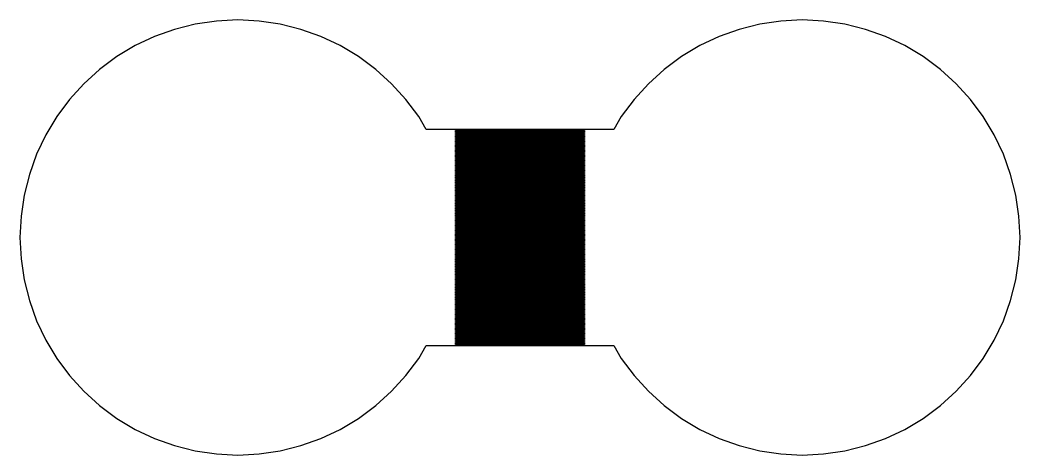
# Model space of a CAD drawing. Extents: x 0 to 105, y -4 to 66.
# Drawn here: x -0.47 to 15.47, y 14.03 to 20.97 of the extents above; entities that cross this region are included whole.
import ezdxf

# ---------------------------------------------------------------- set-up
doc = ezdxf.new("R2010")
doc.units = 0

msp = doc.modelspace()

# ---------------------------------------------------------------- linework, layer by layer
for p, q in [((2.32304, 20.9033), (1.99272, 20.8206)), ((2.65988, 20.9533), (2.32304, 20.9033)), ((3, 20.97), (2.65988, 20.9533)), ((3.34013, 20.9533), (3, 20.97)), ((3.67697, 20.9033), (3.34013, 20.9533)), ((4.00729, 20.8206), (3.67697, 20.9033)), ((11.323, 20.9033), (10.9927, 20.8206)), ((11.6599, 20.9533), (11.323, 20.9033)), ((12, 20.97), (11.6599, 20.9533)), ((12.3401, 20.9533), (12, 20.97)), ((12.677, 20.9033), (12.3401, 20.9533)), ((13.0073, 20.8206), (12.677, 20.9033)), ((1.99272, 20.8206), (1.67209, 20.7059)), ((4.32793, 20.7059), (4.00729, 20.8206)), ((10.9927, 20.8206), (10.6721, 20.7059)), ((13.3279, 20.7059), (13.0073, 20.8206)), ((1.67209, 20.7059), (1.36426, 20.5603)), ((4.63576, 20.5603), (4.32793, 20.7059)), ((10.6721, 20.7059), (10.3642, 20.5603)), ((13.6357, 20.5603), (13.3279, 20.7059)), ((1.36426, 20.5603), (1.07217, 20.3852)), ((4.92784, 20.3852), (4.63576, 20.5603)), ((10.3642, 20.5603), (10.0722, 20.3852)), ((13.9278, 20.3852), (13.6357, 20.5603)), ((1.07217, 20.3852), (0.79866, 20.1823)), ((5.20135, 20.1823), (4.92784, 20.3852)), ((10.0722, 20.3852), (9.79865, 20.1823)), ((14.2013, 20.1823), (13.9278, 20.3852)), ((0.79866, 20.1823), (0.546341, 19.9537)), ((5.45367, 19.9537), (5.20135, 20.1823)), ((9.79865, 20.1823), (9.54633, 19.9537)), ((14.4537, 19.9537), (14.2013, 20.1823)), ((0.546341, 19.9537), (0.317657, 19.7013)), ((5.68236, 19.7013), (5.45367, 19.9537)), ((9.54633, 19.9537), (9.31764, 19.7013)), ((14.6823, 19.7013), (14.4537, 19.9537)), ((0.317657, 19.7013), (0.114807, 19.4278)), ((5.88521, 19.4278), (5.68236, 19.7013)), ((9.31764, 19.7013), (9.11479, 19.4278)), ((14.8852, 19.4278), (14.6823, 19.7013)), ((0.114807, 19.4278), (-0.060257, 19.1357)), ((6.00677, 19.225), (5.88521, 19.4278)), ((9.11479, 19.4278), (8.99323, 19.225)), ((15.0603, 19.1357), (14.8852, 19.4278)), ((-0.060257, 19.1357), (-0.205856, 18.8279)), ((8.99323, 19.225), (6.00677, 19.225)), ((6.47, 19.205), (6.47, 19.215)), ((6.47, 19.215), (8.53, 19.215)), ((8.53, 19.205), (6.47, 19.205)), ((6.47, 19.185), (6.47, 19.195)), ((6.47, 19.195), (8.53, 19.195)), ((8.53, 19.185), (6.47, 19.185)), ((6.47, 19.165), (6.47, 19.175)), ((6.47, 19.175), (8.53, 19.175)), ((8.53, 19.165), (6.47, 19.165)), ((6.47, 19.145), (6.47, 19.155)), ((6.47, 19.155), (8.53, 19.155)), ((8.53, 19.145), (6.47, 19.145)), ((6.47, 19.125), (6.47, 19.135)), ((6.47, 19.135), (8.53, 19.135)), ((8.53, 19.215), (8.53, 19.205)), ((8.53, 19.195), (8.53, 19.185)), ((8.53, 19.175), (8.53, 19.165)), ((8.53, 19.155), (8.53, 19.145)), ((8.53, 19.135), (8.53, 19.125)), ((15.2059, 18.8279), (15.0603, 19.1357)), ((8.53, 19.125), (6.47, 19.125)), ((6.47, 19.105), (6.47, 19.115)), ((6.47, 19.115), (8.53, 19.115)), ((8.53, 19.105), (6.47, 19.105)), ((6.47, 19.085), (6.47, 19.095)), ((6.47, 19.095), (8.53, 19.095)), ((8.53, 19.085), (6.47, 19.085)), ((6.47, 19.065), (6.47, 19.075)), ((6.47, 19.075), (8.53, 19.075)), ((8.53, 19.065), (6.47, 19.065)), ((6.47, 19.045), (6.47, 19.055)), ((6.47, 19.055), (8.53, 19.055)), ((8.53, 19.045), (6.47, 19.045)), ((6.47, 19.025), (6.47, 19.035)), ((6.47, 19.035), (8.53, 19.035)), ((8.53, 19.025), (6.47, 19.025)), ((6.47, 19.005), (6.47, 19.015)), ((6.47, 19.015), (8.53, 19.015)), ((8.53, 19.005), (6.47, 19.005)), ((6.47, 18.985), (6.47, 18.995)), ((6.47, 18.995), (8.53, 18.995)), ((8.53, 18.985), (6.47, 18.985)), ((6.47, 18.965), (6.47, 18.975)), ((6.47, 18.975), (8.53, 18.975)), ((8.53, 19.115), (8.53, 19.105)), ((8.53, 19.095), (8.53, 19.085)), ((8.53, 19.075), (8.53, 19.065)), ((8.53, 19.055), (8.53, 19.045)), ((8.53, 19.035), (8.53, 19.025)), ((8.53, 19.015), (8.53, 19.005)), ((8.53, 18.995), (8.53, 18.985)), ((8.53, 18.975), (8.53, 18.965)), ((-0.205856, 18.8279), (-0.320572, 18.5073)), ((8.53, 18.965), (6.47, 18.965)), ((6.47, 18.945), (6.47, 18.955)), ((6.47, 18.955), (8.53, 18.955)), ((8.53, 18.945), (6.47, 18.945)), ((6.47, 18.925), (6.47, 18.935)), ((6.47, 18.935), (8.53, 18.935)), ((8.53, 18.925), (6.47, 18.925)), ((6.47, 18.905), (6.47, 18.915)), ((6.47, 18.915), (8.53, 18.915)), ((8.53, 18.905), (6.47, 18.905)), ((6.47, 18.885), (6.47, 18.895)), ((6.47, 18.895), (8.53, 18.895)), ((8.53, 18.885), (6.47, 18.885)), ((6.47, 18.865), (6.47, 18.875)), ((6.47, 18.875), (8.53, 18.875)), ((8.53, 18.865), (6.47, 18.865)), ((6.47, 18.845), (6.47, 18.855)), ((6.47, 18.855), (8.53, 18.855)), ((8.53, 18.845), (6.47, 18.845)), ((6.47, 18.825), (6.47, 18.835)), ((6.47, 18.835), (8.53, 18.835)), ((8.53, 18.825), (6.47, 18.825)), ((6.47, 18.805), (6.47, 18.815)), ((6.47, 18.815), (8.53, 18.815)), ((8.53, 18.955), (8.53, 18.945)), ((8.53, 18.935), (8.53, 18.925)), ((8.53, 18.915), (8.53, 18.905)), ((8.53, 18.895), (8.53, 18.885)), ((8.53, 18.875), (8.53, 18.865)), ((8.53, 18.855), (8.53, 18.845)), ((8.53, 18.835), (8.53, 18.825)), ((8.53, 18.815), (8.53, 18.805)), ((15.3206, 18.5073), (15.2059, 18.8279)), ((8.53, 18.805), (6.47, 18.805)), ((6.47, 18.785), (6.47, 18.795)), ((6.47, 18.795), (8.53, 18.795)), ((8.53, 18.785), (6.47, 18.785)), ((6.47, 18.765), (6.47, 18.775)), ((6.47, 18.775), (8.53, 18.775)), ((8.53, 18.765), (6.47, 18.765)), ((6.47, 18.745), (6.47, 18.755)), ((6.47, 18.755), (8.53, 18.755)), ((8.53, 18.745), (6.47, 18.745)), ((6.47, 18.725), (6.47, 18.735)), ((6.47, 18.735), (8.53, 18.735)), ((8.53, 18.725), (6.47, 18.725)), ((6.47, 18.705), (6.47, 18.715)), ((6.47, 18.715), (8.53, 18.715)), ((8.53, 18.705), (6.47, 18.705)), ((6.47, 18.685), (6.47, 18.695)), ((6.47, 18.695), (8.53, 18.695)), ((8.53, 18.685), (6.47, 18.685)), ((6.47, 18.665), (6.47, 18.675)), ((6.47, 18.675), (8.53, 18.675)), ((8.53, 18.665), (6.47, 18.665)), ((6.47, 18.645), (6.47, 18.655)), ((6.47, 18.655), (8.53, 18.655)), ((8.53, 18.795), (8.53, 18.785)), ((8.53, 18.775), (8.53, 18.765)), ((8.53, 18.755), (8.53, 18.745)), ((8.53, 18.735), (8.53, 18.725)), ((8.53, 18.715), (8.53, 18.705)), ((8.53, 18.695), (8.53, 18.685)), ((8.53, 18.675), (8.53, 18.665)), ((8.53, 18.655), (8.53, 18.645)), ((-0.320572, 18.5073), (-0.40332, 18.177)), ((8.53, 18.645), (6.47, 18.645)), ((6.47, 18.625), (6.47, 18.635)), ((6.47, 18.635), (8.53, 18.635)), ((8.53, 18.625), (6.47, 18.625)), ((6.47, 18.605), (6.47, 18.615)), ((6.47, 18.615), (8.53, 18.615)), ((8.53, 18.605), (6.47, 18.605)), ((6.47, 18.585), (6.47, 18.595)), ((6.47, 18.595), (8.53, 18.595)), ((8.53, 18.585), (6.47, 18.585)), ((6.47, 18.565), (6.47, 18.575)), ((6.47, 18.575), (8.53, 18.575)), ((8.53, 18.565), (6.47, 18.565)), ((6.47, 18.545), (6.47, 18.555)), ((6.47, 18.555), (8.53, 18.555)), ((8.53, 18.545), (6.47, 18.545)), ((6.47, 18.525), (6.47, 18.535)), ((6.47, 18.535), (8.53, 18.535)), ((8.53, 18.525), (6.47, 18.525)), ((6.47, 18.505), (6.47, 18.515)), ((6.47, 18.515), (8.53, 18.515)), ((8.53, 18.505), (6.47, 18.505)), ((6.47, 18.485), (6.47, 18.495)), ((6.47, 18.495), (8.53, 18.495)), ((8.53, 18.635), (8.53, 18.625)), ((8.53, 18.615), (8.53, 18.605)), ((8.53, 18.595), (8.53, 18.585)), ((8.53, 18.575), (8.53, 18.565)), ((8.53, 18.555), (8.53, 18.545)), ((8.53, 18.535), (8.53, 18.525)), ((8.53, 18.515), (8.53, 18.505)), ((8.53, 18.495), (8.53, 18.485)), ((15.4033, 18.177), (15.3206, 18.5073)), ((8.53, 18.485), (6.47, 18.485)), ((6.47, 18.465), (6.47, 18.475)), ((6.47, 18.475), (8.53, 18.475)), ((8.53, 18.465), (6.47, 18.465)), ((6.47, 18.445), (6.47, 18.455)), ((6.47, 18.455), (8.53, 18.455)), ((8.53, 18.445), (6.47, 18.445)), ((6.47, 18.425), (6.47, 18.435)), ((6.47, 18.435), (8.53, 18.435)), ((8.53, 18.425), (6.47, 18.425)), ((6.47, 18.405), (6.47, 18.415)), ((6.47, 18.415), (8.53, 18.415)), ((8.53, 18.405), (6.47, 18.405)), ((6.47, 18.385), (6.47, 18.395)), ((6.47, 18.395), (8.53, 18.395)), ((8.53, 18.385), (6.47, 18.385)), ((6.47, 18.365), (6.47, 18.375)), ((6.47, 18.375), (8.53, 18.375)), ((8.53, 18.365), (6.47, 18.365)), ((6.47, 18.345), (6.47, 18.355)), ((6.47, 18.355), (8.53, 18.355)), ((8.53, 18.345), (6.47, 18.345)), ((6.47, 18.325), (6.47, 18.335)), ((6.47, 18.335), (8.53, 18.335)), ((8.53, 18.475), (8.53, 18.465)), ((8.53, 18.455), (8.53, 18.445)), ((8.53, 18.435), (8.53, 18.425)), ((8.53, 18.415), (8.53, 18.405)), ((8.53, 18.395), (8.53, 18.385)), ((8.53, 18.375), (8.53, 18.365)), ((8.53, 18.355), (8.53, 18.345)), ((8.53, 18.335), (8.53, 18.325)), ((-0.40332, 18.177), (-0.453278, 17.8401)), ((8.53, 18.325), (6.47, 18.325)), ((6.47, 18.305), (6.47, 18.315)), ((6.47, 18.315), (8.53, 18.315)), ((8.53, 18.305), (6.47, 18.305)), ((6.47, 18.285), (6.47, 18.295)), ((6.47, 18.295), (8.53, 18.295)), ((8.53, 18.285), (6.47, 18.285)), ((6.47, 18.265), (6.47, 18.275)), ((6.47, 18.275), (8.53, 18.275)), ((8.53, 18.265), (6.47, 18.265)), ((6.47, 18.245), (6.47, 18.255)), ((6.47, 18.255), (8.53, 18.255)), ((8.53, 18.245), (6.47, 18.245)), ((6.47, 18.225), (6.47, 18.235)), ((6.47, 18.235), (8.53, 18.235)), ((8.53, 18.225), (6.47, 18.225)), ((6.47, 18.205), (6.47, 18.215)), ((6.47, 18.215), (8.53, 18.215)), ((8.53, 18.205), (6.47, 18.205)), ((6.47, 18.185), (6.47, 18.195)), ((6.47, 18.195), (8.53, 18.195)), ((8.53, 18.185), (6.47, 18.185)), ((6.47, 18.165), (6.47, 18.175)), ((6.47, 18.175), (8.53, 18.175)), ((8.53, 18.315), (8.53, 18.305)), ((8.53, 18.295), (8.53, 18.285)), ((8.53, 18.275), (8.53, 18.265)), ((8.53, 18.255), (8.53, 18.245)), ((8.53, 18.235), (8.53, 18.225)), ((8.53, 18.215), (8.53, 18.205)), ((8.53, 18.195), (8.53, 18.185)), ((8.53, 18.175), (8.53, 18.165)), ((15.4533, 17.8401), (15.4033, 18.177)), ((8.53, 18.165), (6.47, 18.165)), ((6.47, 18.145), (6.47, 18.155)), ((6.47, 18.155), (8.53, 18.155)), ((8.53, 18.145), (6.47, 18.145)), ((6.47, 18.125), (6.47, 18.135)), ((6.47, 18.135), (8.53, 18.135)), ((8.53, 18.125), (6.47, 18.125)), ((6.47, 18.105), (6.47, 18.115)), ((6.47, 18.115), (8.53, 18.115)), ((8.53, 18.105), (6.47, 18.105)), ((6.47, 18.085), (6.47, 18.095)), ((6.47, 18.095), (8.53, 18.095)), ((8.53, 18.085), (6.47, 18.085)), ((6.47, 18.065), (6.47, 18.075)), ((6.47, 18.075), (8.53, 18.075)), ((8.53, 18.065), (6.47, 18.065)), ((6.47, 18.045), (6.47, 18.055)), ((6.47, 18.055), (8.53, 18.055)), ((8.53, 18.045), (6.47, 18.045)), ((6.47, 18.025), (6.47, 18.035)), ((6.47, 18.035), (8.53, 18.035)), ((8.53, 18.025), (6.47, 18.025)), ((6.47, 18.005), (6.47, 18.015)), ((6.47, 18.015), (8.53, 18.015)), ((8.53, 18.155), (8.53, 18.145)), ((8.53, 18.135), (8.53, 18.125)), ((8.53, 18.115), (8.53, 18.105)), ((8.53, 18.095), (8.53, 18.085)), ((8.53, 18.075), (8.53, 18.065)), ((8.53, 18.055), (8.53, 18.045)), ((8.53, 18.035), (8.53, 18.025)), ((8.53, 18.015), (8.53, 18.005)), ((8.53, 18.005), (6.47, 18.005)), ((6.47, 17.985), (6.47, 17.995)), ((6.47, 17.995), (8.53, 17.995)), ((8.53, 17.985), (6.47, 17.985)), ((6.47, 17.965), (6.47, 17.975)), ((6.47, 17.975), (8.53, 17.975)), ((8.53, 17.965), (6.47, 17.965)), ((6.47, 17.945), (6.47, 17.955)), ((6.47, 17.955), (8.53, 17.955)), ((8.53, 17.945), (6.47, 17.945)), ((6.47, 17.925), (6.47, 17.935)), ((6.47, 17.935), (8.53, 17.935)), ((8.53, 17.925), (6.47, 17.925)), ((6.47, 17.905), (6.47, 17.915)), ((6.47, 17.915), (8.53, 17.915)), ((8.53, 17.905), (6.47, 17.905)), ((6.47, 17.885), (6.47, 17.895)), ((6.47, 17.895), (8.53, 17.895)), ((8.53, 17.885), (6.47, 17.885)), ((6.47, 17.865), (6.47, 17.875)), ((6.47, 17.875), (8.53, 17.875)), ((8.53, 17.865), (6.47, 17.865)), ((6.47, 17.845), (6.47, 17.855)), ((6.47, 17.855), (8.53, 17.855)), ((8.53, 17.995), (8.53, 17.985)), ((8.53, 17.975), (8.53, 17.965)), ((8.53, 17.955), (8.53, 17.945)), ((8.53, 17.935), (8.53, 17.925)), ((8.53, 17.915), (8.53, 17.905)), ((8.53, 17.895), (8.53, 17.885)), ((8.53, 17.875), (8.53, 17.865)), ((8.53, 17.855), (8.53, 17.845)), ((-0.453278, 17.8401), (-0.469986, 17.5)), ((8.53, 17.845), (6.47, 17.845)), ((6.47, 17.825), (6.47, 17.835)), ((6.47, 17.835), (8.53, 17.835)), ((8.53, 17.825), (6.47, 17.825)), ((6.47, 17.805), (6.47, 17.815)), ((6.47, 17.815), (8.53, 17.815)), ((8.53, 17.805), (6.47, 17.805)), ((6.47, 17.785), (6.47, 17.795)), ((6.47, 17.795), (8.53, 17.795)), ((8.53, 17.785), (6.47, 17.785)), ((6.47, 17.765), (6.47, 17.775)), ((6.47, 17.775), (8.53, 17.775)), ((8.53, 17.765), (6.47, 17.765)), ((6.47, 17.745), (6.47, 17.755)), ((6.47, 17.755), (8.53, 17.755)), ((8.53, 17.745), (6.47, 17.745)), ((6.47, 17.725), (6.47, 17.735)), ((6.47, 17.735), (8.53, 17.735)), ((8.53, 17.725), (6.47, 17.725)), ((6.47, 17.705), (6.47, 17.715)), ((6.47, 17.715), (8.53, 17.715)), ((8.53, 17.705), (6.47, 17.705)), ((6.47, 17.685), (6.47, 17.695)), ((6.47, 17.695), (8.53, 17.695)), ((8.53, 17.835), (8.53, 17.825)), ((8.53, 17.815), (8.53, 17.805)), ((8.53, 17.795), (8.53, 17.785)), ((8.53, 17.775), (8.53, 17.765)), ((8.53, 17.755), (8.53, 17.745)), ((8.53, 17.735), (8.53, 17.725)), ((8.53, 17.715), (8.53, 17.705)), ((8.53, 17.695), (8.53, 17.685)), ((15.47, 17.5), (15.4533, 17.8401)), ((8.53, 17.685), (6.47, 17.685)), ((6.47, 17.665), (6.47, 17.675)), ((6.47, 17.675), (8.53, 17.675)), ((8.53, 17.665), (6.47, 17.665)), ((6.47, 17.645), (6.47, 17.655)), ((6.47, 17.655), (8.53, 17.655)), ((8.53, 17.645), (6.47, 17.645)), ((6.47, 17.625), (6.47, 17.635)), ((6.47, 17.635), (8.53, 17.635)), ((8.53, 17.625), (6.47, 17.625)), ((6.47, 17.605), (6.47, 17.615)), ((6.47, 17.615), (8.53, 17.615)), ((8.53, 17.605), (6.47, 17.605)), ((6.47, 17.585), (6.47, 17.595)), ((6.47, 17.595), (8.53, 17.595)), ((8.53, 17.585), (6.47, 17.585)), ((6.47, 17.565), (6.47, 17.575)), ((6.47, 17.575), (8.53, 17.575)), ((8.53, 17.565), (6.47, 17.565)), ((6.47, 17.545), (6.47, 17.555)), ((6.47, 17.555), (8.53, 17.555)), ((8.53, 17.545), (6.47, 17.545)), ((6.47, 17.525), (6.47, 17.535)), ((6.47, 17.535), (8.53, 17.535)), ((8.53, 17.675), (8.53, 17.665)), ((8.53, 17.655), (8.53, 17.645)), ((8.53, 17.635), (8.53, 17.625)), ((8.53, 17.615), (8.53, 17.605)), ((8.53, 17.595), (8.53, 17.585)), ((8.53, 17.575), (8.53, 17.565)), ((8.53, 17.555), (8.53, 17.545)), ((8.53, 17.535), (8.53, 17.525)), ((-0.469986, 17.5), (-0.453278, 17.1599)), ((8.53, 17.525), (6.47, 17.525)), ((6.47, 17.505), (6.47, 17.515)), ((6.47, 17.515), (8.53, 17.515)), ((8.53, 17.505), (6.47, 17.505)), ((6.47, 17.485), (6.47, 17.495)), ((6.47, 17.495), (8.53, 17.495)), ((8.53, 17.485), (6.47, 17.485)), ((6.47, 17.465), (6.47, 17.475)), ((6.47, 17.475), (8.53, 17.475)), ((8.53, 17.465), (6.47, 17.465)), ((6.47, 17.445), (6.47, 17.455)), ((6.47, 17.455), (8.53, 17.455)), ((8.53, 17.445), (6.47, 17.445)), ((6.47, 17.425), (6.47, 17.435)), ((6.47, 17.435), (8.53, 17.435)), ((8.53, 17.425), (6.47, 17.425)), ((6.47, 17.405), (6.47, 17.415)), ((6.47, 17.415), (8.53, 17.415)), ((8.53, 17.405), (6.47, 17.405)), ((6.47, 17.385), (6.47, 17.395)), ((6.47, 17.395), (8.53, 17.395)), ((8.53, 17.385), (6.47, 17.385)), ((6.47, 17.365), (6.47, 17.375)), ((6.47, 17.375), (8.53, 17.375)), ((8.53, 17.515), (8.53, 17.505)), ((8.53, 17.495), (8.53, 17.485)), ((8.53, 17.475), (8.53, 17.465)), ((8.53, 17.455), (8.53, 17.445)), ((8.53, 17.435), (8.53, 17.425)), ((8.53, 17.415), (8.53, 17.405)), ((8.53, 17.395), (8.53, 17.385)), ((8.53, 17.375), (8.53, 17.365)), ((15.4533, 17.1599), (15.47, 17.5)), ((8.53, 17.365), (6.47, 17.365)), ((6.47, 17.345), (6.47, 17.355)), ((6.47, 17.355), (8.53, 17.355)), ((8.53, 17.345), (6.47, 17.345)), ((6.47, 17.325), (6.47, 17.335)), ((6.47, 17.335), (8.53, 17.335)), ((8.53, 17.325), (6.47, 17.325)), ((6.47, 17.305), (6.47, 17.315)), ((6.47, 17.315), (8.53, 17.315)), ((8.53, 17.305), (6.47, 17.305)), ((6.47, 17.285), (6.47, 17.295)), ((6.47, 17.295), (8.53, 17.295)), ((8.53, 17.285), (6.47, 17.285)), ((6.47, 17.265), (6.47, 17.275)), ((6.47, 17.275), (8.53, 17.275)), ((8.53, 17.265), (6.47, 17.265)), ((6.47, 17.245), (6.47, 17.255)), ((6.47, 17.255), (8.53, 17.255)), ((8.53, 17.245), (6.47, 17.245)), ((6.47, 17.225), (6.47, 17.235)), ((6.47, 17.235), (8.53, 17.235)), ((8.53, 17.225), (6.47, 17.225)), ((8.53, 17.355), (8.53, 17.345)), ((8.53, 17.335), (8.53, 17.325)), ((8.53, 17.315), (8.53, 17.305)), ((8.53, 17.295), (8.53, 17.285)), ((8.53, 17.275), (8.53, 17.265)), ((8.53, 17.255), (8.53, 17.245)), ((8.53, 17.235), (8.53, 17.225)), ((-0.453278, 17.1599), (-0.40332, 16.823)), ((6.47, 17.205), (6.47, 17.215)), ((6.47, 17.215), (8.53, 17.215)), ((8.53, 17.205), (6.47, 17.205)), ((6.47, 17.185), (6.47, 17.195)), ((6.47, 17.195), (8.53, 17.195)), ((8.53, 17.185), (6.47, 17.185)), ((6.47, 17.165), (6.47, 17.175)), ((6.47, 17.175), (8.53, 17.175)), ((8.53, 17.165), (6.47, 17.165)), ((6.47, 17.145), (6.47, 17.155)), ((6.47, 17.155), (8.53, 17.155)), ((8.53, 17.145), (6.47, 17.145)), ((6.47, 17.125), (6.47, 17.135)), ((6.47, 17.135), (8.53, 17.135)), ((8.53, 17.125), (6.47, 17.125)), ((6.47, 17.105), (6.47, 17.115)), ((6.47, 17.115), (8.53, 17.115)), ((8.53, 17.105), (6.47, 17.105)), ((6.47, 17.085), (6.47, 17.095)), ((6.47, 17.095), (8.53, 17.095)), ((8.53, 17.085), (6.47, 17.085)), ((6.47, 17.065), (6.47, 17.075)), ((6.47, 17.075), (8.53, 17.075)), ((8.53, 17.065), (6.47, 17.065)), ((8.53, 17.215), (8.53, 17.205)), ((8.53, 17.195), (8.53, 17.185)), ((8.53, 17.175), (8.53, 17.165)), ((8.53, 17.155), (8.53, 17.145)), ((8.53, 17.135), (8.53, 17.125)), ((8.53, 17.115), (8.53, 17.105)), ((8.53, 17.095), (8.53, 17.085)), ((8.53, 17.075), (8.53, 17.065)), ((15.4033, 16.823), (15.4533, 17.1599)), ((6.47, 17.045), (6.47, 17.055)), ((6.47, 17.055), (8.53, 17.055)), ((8.53, 17.045), (6.47, 17.045)), ((6.47, 17.025), (6.47, 17.035)), ((6.47, 17.035), (8.53, 17.035)), ((8.53, 17.025), (6.47, 17.025)), ((6.47, 17.005), (6.47, 17.015)), ((6.47, 17.015), (8.53, 17.015)), ((8.53, 17.005), (6.47, 17.005)), ((6.47, 16.985), (6.47, 16.995)), ((6.47, 16.995), (8.53, 16.995)), ((8.53, 16.985), (6.47, 16.985)), ((6.47, 16.965), (6.47, 16.975)), ((6.47, 16.975), (8.53, 16.975)), ((8.53, 16.965), (6.47, 16.965)), ((6.47, 16.945), (6.47, 16.955)), ((6.47, 16.955), (8.53, 16.955)), ((8.53, 16.945), (6.47, 16.945)), ((6.47, 16.925), (6.47, 16.935)), ((6.47, 16.935), (8.53, 16.935)), ((8.53, 16.925), (6.47, 16.925)), ((6.47, 16.905), (6.47, 16.915)), ((6.47, 16.915), (8.53, 16.915)), ((8.53, 16.905), (6.47, 16.905)), ((8.53, 17.055), (8.53, 17.045)), ((8.53, 17.035), (8.53, 17.025)), ((8.53, 17.015), (8.53, 17.005)), ((8.53, 16.995), (8.53, 16.985)), ((8.53, 16.975), (8.53, 16.965)), ((8.53, 16.955), (8.53, 16.945)), ((8.53, 16.935), (8.53, 16.925)), ((8.53, 16.915), (8.53, 16.905)), ((-0.40332, 16.823), (-0.320572, 16.4927)), ((6.47, 16.885), (6.47, 16.895)), ((6.47, 16.895), (8.53, 16.895)), ((8.53, 16.885), (6.47, 16.885)), ((6.47, 16.865), (6.47, 16.875)), ((6.47, 16.875), (8.53, 16.875)), ((8.53, 16.865), (6.47, 16.865)), ((6.47, 16.845), (6.47, 16.855)), ((6.47, 16.855), (8.53, 16.855)), ((8.53, 16.845), (6.47, 16.845)), ((6.47, 16.825), (6.47, 16.835)), ((6.47, 16.835), (8.53, 16.835)), ((8.53, 16.825), (6.47, 16.825)), ((6.47, 16.805), (6.47, 16.815)), ((6.47, 16.815), (8.53, 16.815)), ((8.53, 16.805), (6.47, 16.805)), ((6.47, 16.785), (6.47, 16.795)), ((6.47, 16.795), (8.53, 16.795)), ((8.53, 16.785), (6.47, 16.785)), ((6.47, 16.765), (6.47, 16.775)), ((6.47, 16.775), (8.53, 16.775)), ((8.53, 16.765), (6.47, 16.765)), ((6.47, 16.745), (6.47, 16.755)), ((6.47, 16.755), (8.53, 16.755)), ((8.53, 16.745), (6.47, 16.745)), ((8.53, 16.895), (8.53, 16.885)), ((8.53, 16.875), (8.53, 16.865)), ((8.53, 16.855), (8.53, 16.845)), ((8.53, 16.835), (8.53, 16.825)), ((8.53, 16.815), (8.53, 16.805)), ((8.53, 16.795), (8.53, 16.785)), ((8.53, 16.775), (8.53, 16.765)), ((8.53, 16.755), (8.53, 16.745)), ((15.3206, 16.4927), (15.4033, 16.823)), ((6.47, 16.725), (6.47, 16.735)), ((6.47, 16.735), (8.53, 16.735)), ((8.53, 16.725), (6.47, 16.725)), ((6.47, 16.705), (6.47, 16.715)), ((6.47, 16.715), (8.53, 16.715)), ((8.53, 16.705), (6.47, 16.705)), ((6.47, 16.685), (6.47, 16.695)), ((6.47, 16.695), (8.53, 16.695)), ((8.53, 16.685), (6.47, 16.685)), ((6.47, 16.665), (6.47, 16.675)), ((6.47, 16.675), (8.53, 16.675)), ((8.53, 16.665), (6.47, 16.665)), ((6.47, 16.645), (6.47, 16.655)), ((6.47, 16.655), (8.53, 16.655)), ((8.53, 16.645), (6.47, 16.645)), ((6.47, 16.625), (6.47, 16.635)), ((6.47, 16.635), (8.53, 16.635)), ((8.53, 16.625), (6.47, 16.625)), ((6.47, 16.605), (6.47, 16.615)), ((6.47, 16.615), (8.53, 16.615)), ((8.53, 16.605), (6.47, 16.605)), ((6.47, 16.585), (6.47, 16.595)), ((6.47, 16.595), (8.53, 16.595)), ((8.53, 16.585), (6.47, 16.585)), ((8.53, 16.735), (8.53, 16.725)), ((8.53, 16.715), (8.53, 16.705)), ((8.53, 16.695), (8.53, 16.685)), ((8.53, 16.675), (8.53, 16.665)), ((8.53, 16.655), (8.53, 16.645)), ((8.53, 16.635), (8.53, 16.625)), ((8.53, 16.615), (8.53, 16.605)), ((8.53, 16.595), (8.53, 16.585)), ((-0.320572, 16.4927), (-0.205856, 16.1721)), ((6.47, 16.565), (6.47, 16.575)), ((6.47, 16.575), (8.53, 16.575)), ((8.53, 16.565), (6.47, 16.565)), ((6.47, 16.545), (6.47, 16.555)), ((6.47, 16.555), (8.53, 16.555)), ((8.53, 16.545), (6.47, 16.545)), ((6.47, 16.525), (6.47, 16.535)), ((6.47, 16.535), (8.53, 16.535)), ((8.53, 16.525), (6.47, 16.525)), ((6.47, 16.505), (6.47, 16.515)), ((6.47, 16.515), (8.53, 16.515)), ((8.53, 16.505), (6.47, 16.505)), ((6.47, 16.485), (6.47, 16.495)), ((6.47, 16.495), (8.53, 16.495)), ((8.53, 16.485), (6.47, 16.485)), ((6.47, 16.465), (6.47, 16.475)), ((6.47, 16.475), (8.53, 16.475)), ((8.53, 16.465), (6.47, 16.465)), ((6.47, 16.445), (6.47, 16.455)), ((6.47, 16.455), (8.53, 16.455)), ((8.53, 16.445), (6.47, 16.445)), ((6.47, 16.425), (6.47, 16.435)), ((6.47, 16.435), (8.53, 16.435)), ((8.53, 16.425), (6.47, 16.425)), ((8.53, 16.575), (8.53, 16.565)), ((8.53, 16.555), (8.53, 16.545)), ((8.53, 16.535), (8.53, 16.525)), ((8.53, 16.515), (8.53, 16.505)), ((8.53, 16.495), (8.53, 16.485)), ((8.53, 16.475), (8.53, 16.465)), ((8.53, 16.455), (8.53, 16.445)), ((8.53, 16.435), (8.53, 16.425)), ((15.2059, 16.1721), (15.3206, 16.4927)), ((6.47, 16.405), (6.47, 16.415)), ((6.47, 16.415), (8.53, 16.415)), ((8.53, 16.405), (6.47, 16.405)), ((6.47, 16.385), (6.47, 16.395)), ((6.47, 16.395), (8.53, 16.395)), ((8.53, 16.385), (6.47, 16.385)), ((6.47, 16.365), (6.47, 16.375)), ((6.47, 16.375), (8.53, 16.375)), ((8.53, 16.365), (6.47, 16.365)), ((6.47, 16.345), (6.47, 16.355)), ((6.47, 16.355), (8.53, 16.355)), ((8.53, 16.345), (6.47, 16.345)), ((6.47, 16.325), (6.47, 16.335)), ((6.47, 16.335), (8.53, 16.335)), ((8.53, 16.325), (6.47, 16.325)), ((6.47, 16.305), (6.47, 16.315)), ((6.47, 16.315), (8.53, 16.315)), ((8.53, 16.305), (6.47, 16.305)), ((6.47, 16.285), (6.47, 16.295)), ((6.47, 16.295), (8.53, 16.295)), ((8.53, 16.285), (6.47, 16.285)), ((6.47, 16.265), (6.47, 16.275)), ((6.47, 16.275), (8.53, 16.275)), ((8.53, 16.265), (6.47, 16.265)), ((8.53, 16.415), (8.53, 16.405)), ((8.53, 16.395), (8.53, 16.385)), ((8.53, 16.375), (8.53, 16.365)), ((8.53, 16.355), (8.53, 16.345)), ((8.53, 16.335), (8.53, 16.325)), ((8.53, 16.315), (8.53, 16.305)), ((8.53, 16.295), (8.53, 16.285)), ((8.53, 16.275), (8.53, 16.265)), ((-0.205856, 16.1721), (-0.060257, 15.8643)), ((6.47, 16.245), (6.47, 16.255)), ((6.47, 16.255), (8.53, 16.255)), ((8.53, 16.245), (6.47, 16.245)), ((6.47, 16.225), (6.47, 16.235)), ((6.47, 16.235), (8.53, 16.235)), ((8.53, 16.225), (6.47, 16.225)), ((6.47, 16.205), (6.47, 16.215)), ((6.47, 16.215), (8.53, 16.215)), ((8.53, 16.205), (6.47, 16.205)), ((6.47, 16.185), (6.47, 16.195)), ((6.47, 16.195), (8.53, 16.195)), ((8.53, 16.185), (6.47, 16.185)), ((6.47, 16.165), (6.47, 16.175)), ((6.47, 16.175), (8.53, 16.175)), ((8.53, 16.165), (6.47, 16.165)), ((6.47, 16.145), (6.47, 16.155)), ((6.47, 16.155), (8.53, 16.155)), ((8.53, 16.145), (6.47, 16.145)), ((6.47, 16.125), (6.47, 16.135)), ((6.47, 16.135), (8.53, 16.135)), ((8.53, 16.125), (6.47, 16.125)), ((6.47, 16.105), (6.47, 16.115)), ((6.47, 16.115), (8.53, 16.115)), ((8.53, 16.105), (6.47, 16.105)), ((8.53, 16.255), (8.53, 16.245)), ((8.53, 16.235), (8.53, 16.225)), ((8.53, 16.215), (8.53, 16.205)), ((8.53, 16.195), (8.53, 16.185)), ((8.53, 16.175), (8.53, 16.165)), ((8.53, 16.155), (8.53, 16.145)), ((8.53, 16.135), (8.53, 16.125)), ((8.53, 16.115), (8.53, 16.105)), ((15.0603, 15.8643), (15.2059, 16.1721)), ((6.47, 16.085), (6.47, 16.095)), ((6.47, 16.095), (8.53, 16.095)), ((8.53, 16.085), (6.47, 16.085)), ((6.47, 16.065), (6.47, 16.075)), ((6.47, 16.075), (8.53, 16.075)), ((8.53, 16.065), (6.47, 16.065)), ((6.47, 16.045), (6.47, 16.055)), ((6.47, 16.055), (8.53, 16.055)), ((8.53, 16.045), (6.47, 16.045)), ((6.47, 16.025), (6.47, 16.035)), ((6.47, 16.035), (8.53, 16.035)), ((8.53, 16.025), (6.47, 16.025)), ((6.47, 16.005), (6.47, 16.015)), ((6.47, 16.015), (8.53, 16.015)), ((8.53, 16.005), (6.47, 16.005)), ((6.47, 15.985), (6.47, 15.995)), ((6.47, 15.995), (8.53, 15.995)), ((8.53, 15.985), (6.47, 15.985)), ((6.47, 15.965), (6.47, 15.975)), ((6.47, 15.975), (8.53, 15.975)), ((8.53, 15.965), (6.47, 15.965)), ((6.47, 15.945), (6.47, 15.955)), ((6.47, 15.955), (8.53, 15.955)), ((8.53, 15.945), (6.47, 15.945)), ((8.53, 16.095), (8.53, 16.085)), ((8.53, 16.075), (8.53, 16.065)), ((8.53, 16.055), (8.53, 16.045)), ((8.53, 16.035), (8.53, 16.025)), ((8.53, 16.015), (8.53, 16.005)), ((8.53, 15.995), (8.53, 15.985)), ((8.53, 15.975), (8.53, 15.965)), ((8.53, 15.955), (8.53, 15.945)), ((-0.060257, 15.8643), (0.114807, 15.5722)), ((6.47, 15.925), (6.47, 15.935)), ((6.47, 15.935), (8.53, 15.935)), ((8.53, 15.925), (6.47, 15.925)), ((6.47, 15.905), (6.47, 15.915)), ((6.47, 15.915), (8.53, 15.915)), ((8.53, 15.905), (6.47, 15.905)), ((6.47, 15.885), (6.47, 15.895)), ((6.47, 15.895), (8.53, 15.895)), ((8.53, 15.885), (6.47, 15.885)), ((6.47, 15.865), (6.47, 15.875)), ((6.47, 15.875), (8.53, 15.875)), ((8.53, 15.865), (6.47, 15.865)), ((6.47, 15.845), (6.47, 15.855)), ((6.47, 15.855), (8.53, 15.855)), ((8.53, 15.845), (6.47, 15.845)), ((6.47, 15.825), (6.47, 15.835)), ((6.47, 15.835), (8.53, 15.835)), ((8.53, 15.825), (6.47, 15.825)), ((6.47, 15.805), (6.47, 15.815)), ((6.47, 15.815), (8.53, 15.815)), ((8.53, 15.805), (6.47, 15.805)), ((6.47, 15.785), (6.47, 15.795)), ((6.47, 15.795), (8.53, 15.795)), ((8.53, 15.785), (6.47, 15.785)), ((8.53, 15.935), (8.53, 15.925)), ((8.53, 15.915), (8.53, 15.905)), ((8.53, 15.895), (8.53, 15.885)), ((8.53, 15.875), (8.53, 15.865)), ((8.53, 15.855), (8.53, 15.845)), ((8.53, 15.835), (8.53, 15.825)), ((8.53, 15.815), (8.53, 15.805)), ((8.53, 15.795), (8.53, 15.785)), ((14.8852, 15.5722), (15.0603, 15.8643)), ((5.88521, 15.5722), (6.00677, 15.775)), ((6.00677, 15.775), (8.99323, 15.775)), ((8.99323, 15.775), (9.11479, 15.5722)), ((0.114807, 15.5722), (0.317657, 15.2987)), ((5.68236, 15.2987), (5.88521, 15.5722)), ((9.11479, 15.5722), (9.31764, 15.2987)), ((14.6823, 15.2987), (14.8852, 15.5722)), ((0.317657, 15.2987), (0.546341, 15.0463)), ((5.45367, 15.0463), (5.68236, 15.2987)), ((9.31764, 15.2987), (9.54633, 15.0463)), ((14.4537, 15.0463), (14.6823, 15.2987)), ((0.546341, 15.0463), (0.79866, 14.8177)), ((5.20135, 14.8177), (5.45367, 15.0463)), ((9.54633, 15.0463), (9.79865, 14.8177)), ((14.2013, 14.8177), (14.4537, 15.0463)), ((0.79866, 14.8177), (1.07217, 14.6148)), ((4.92784, 14.6148), (5.20135, 14.8177)), ((9.79865, 14.8177), (10.0722, 14.6148)), ((13.9278, 14.6148), (14.2013, 14.8177)), ((1.07217, 14.6148), (1.36426, 14.4397)), ((4.63576, 14.4397), (4.92784, 14.6148)), ((10.0722, 14.6148), (10.3642, 14.4397)), ((13.6357, 14.4397), (13.9278, 14.6148)), ((1.36426, 14.4397), (1.67209, 14.2941)), ((4.32793, 14.2941), (4.63576, 14.4397)), ((10.3642, 14.4397), (10.6721, 14.2941)), ((13.3279, 14.2941), (13.6357, 14.4397)), ((1.67209, 14.2941), (1.99272, 14.1794)), ((4.00729, 14.1794), (4.32793, 14.2941)), ((10.6721, 14.2941), (10.9927, 14.1794)), ((13.0073, 14.1794), (13.3279, 14.2941)), ((1.99272, 14.1794), (2.32304, 14.0967)), ((2.32304, 14.0967), (2.65988, 14.0467)), ((2.65988, 14.0467), (3, 14.03)), ((3, 14.03), (3.34013, 14.0467)), ((3.34013, 14.0467), (3.67697, 14.0967)), ((3.67697, 14.0967), (4.00729, 14.1794)), ((10.9927, 14.1794), (11.323, 14.0967)), ((11.323, 14.0967), (11.6599, 14.0467)), ((11.6599, 14.0467), (12, 14.03)), ((12, 14.03), (12.3401, 14.0467)), ((12.3401, 14.0467), (12.677, 14.0967)), ((12.677, 14.0967), (13.0073, 14.1794))]:
    msp.add_line(p, q)

doc.saveas('drawing.dxf')
